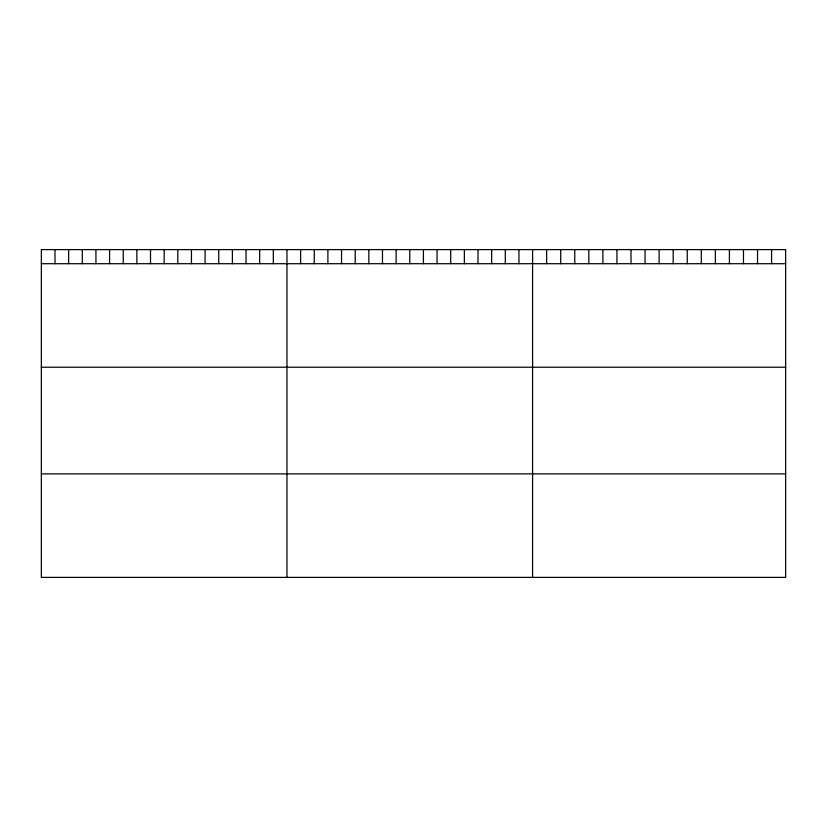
<?xml version="1.0" encoding="UTF-8"?>
<svg xmlns="http://www.w3.org/2000/svg" width="827" height="827" viewBox="0 0 827 827"><rect width="100%" height="100%" fill="white"/><g stroke="black" fill="none" stroke-linecap="round" stroke-linejoin="round"><path stroke-width="1.24" d="M785.65 263.71L785.65 577.391L41.35 577.391L41.35 249.609L785.65 249.609L785.65 263.71L41.35 263.71M41.35 367.219L785.65 367.219M41.35 473.881L785.65 473.881M771.591 249.609L771.591 263.71M757.532 249.609L757.532 263.71M743.473 249.609L743.473 263.71M729.414 249.609L729.414 263.71M715.355 249.609L715.355 263.71M701.296 249.609L701.296 263.71M687.237 249.609L687.237 263.71M673.178 249.609L673.178 263.71M659.119 249.609L659.119 263.71M645.06 249.609L645.06 263.71M631.001 249.609L631.001 263.71M616.942 249.609L616.942 263.71M602.883 249.609L602.883 263.71M588.824 249.609L588.824 263.71M574.765 249.609L574.765 263.71M560.706 249.609L560.706 263.71M546.647 249.609L546.647 263.71M532.588 249.609L532.588 577.391M518.942 249.609L518.942 263.71M505.297 249.609L505.297 263.71M491.651 249.609L491.651 263.71M478.006 249.609L478.006 263.71M464.36 249.609L464.36 263.71M450.715 249.609L450.715 263.71M437.07 249.609L437.07 263.71M423.424 249.609L423.424 263.71M409.778 249.609L409.778 263.71M396.133 249.609L396.133 263.71M382.487 249.609L382.487 263.71M368.842 249.609L368.842 263.71M355.197 249.609L355.197 263.71M341.551 249.609L341.551 263.71M327.905 249.609L327.905 263.71M314.26 249.609L314.26 263.71M300.615 249.609L300.615 263.71M286.969 249.609L286.969 577.391M273.323 249.609L273.323 263.71M259.678 249.609L259.678 263.71M246.032 249.609L246.032 263.71M232.387 249.609L232.387 263.71M218.741 249.609L218.741 263.71M205.096 249.609L205.096 263.71M191.45 249.609L191.45 263.71M177.805 249.609L177.805 263.71M164.16 249.609L164.16 263.71M150.514 249.609L150.514 263.71M136.869 249.609L136.869 263.71M123.223 249.609L123.223 263.71M109.578 249.609L109.578 263.71M95.932 249.609L95.932 263.71M82.286 249.609L82.286 263.71M68.641 249.609L68.641 263.71M54.995 249.609L54.995 263.71"/></g></svg>
